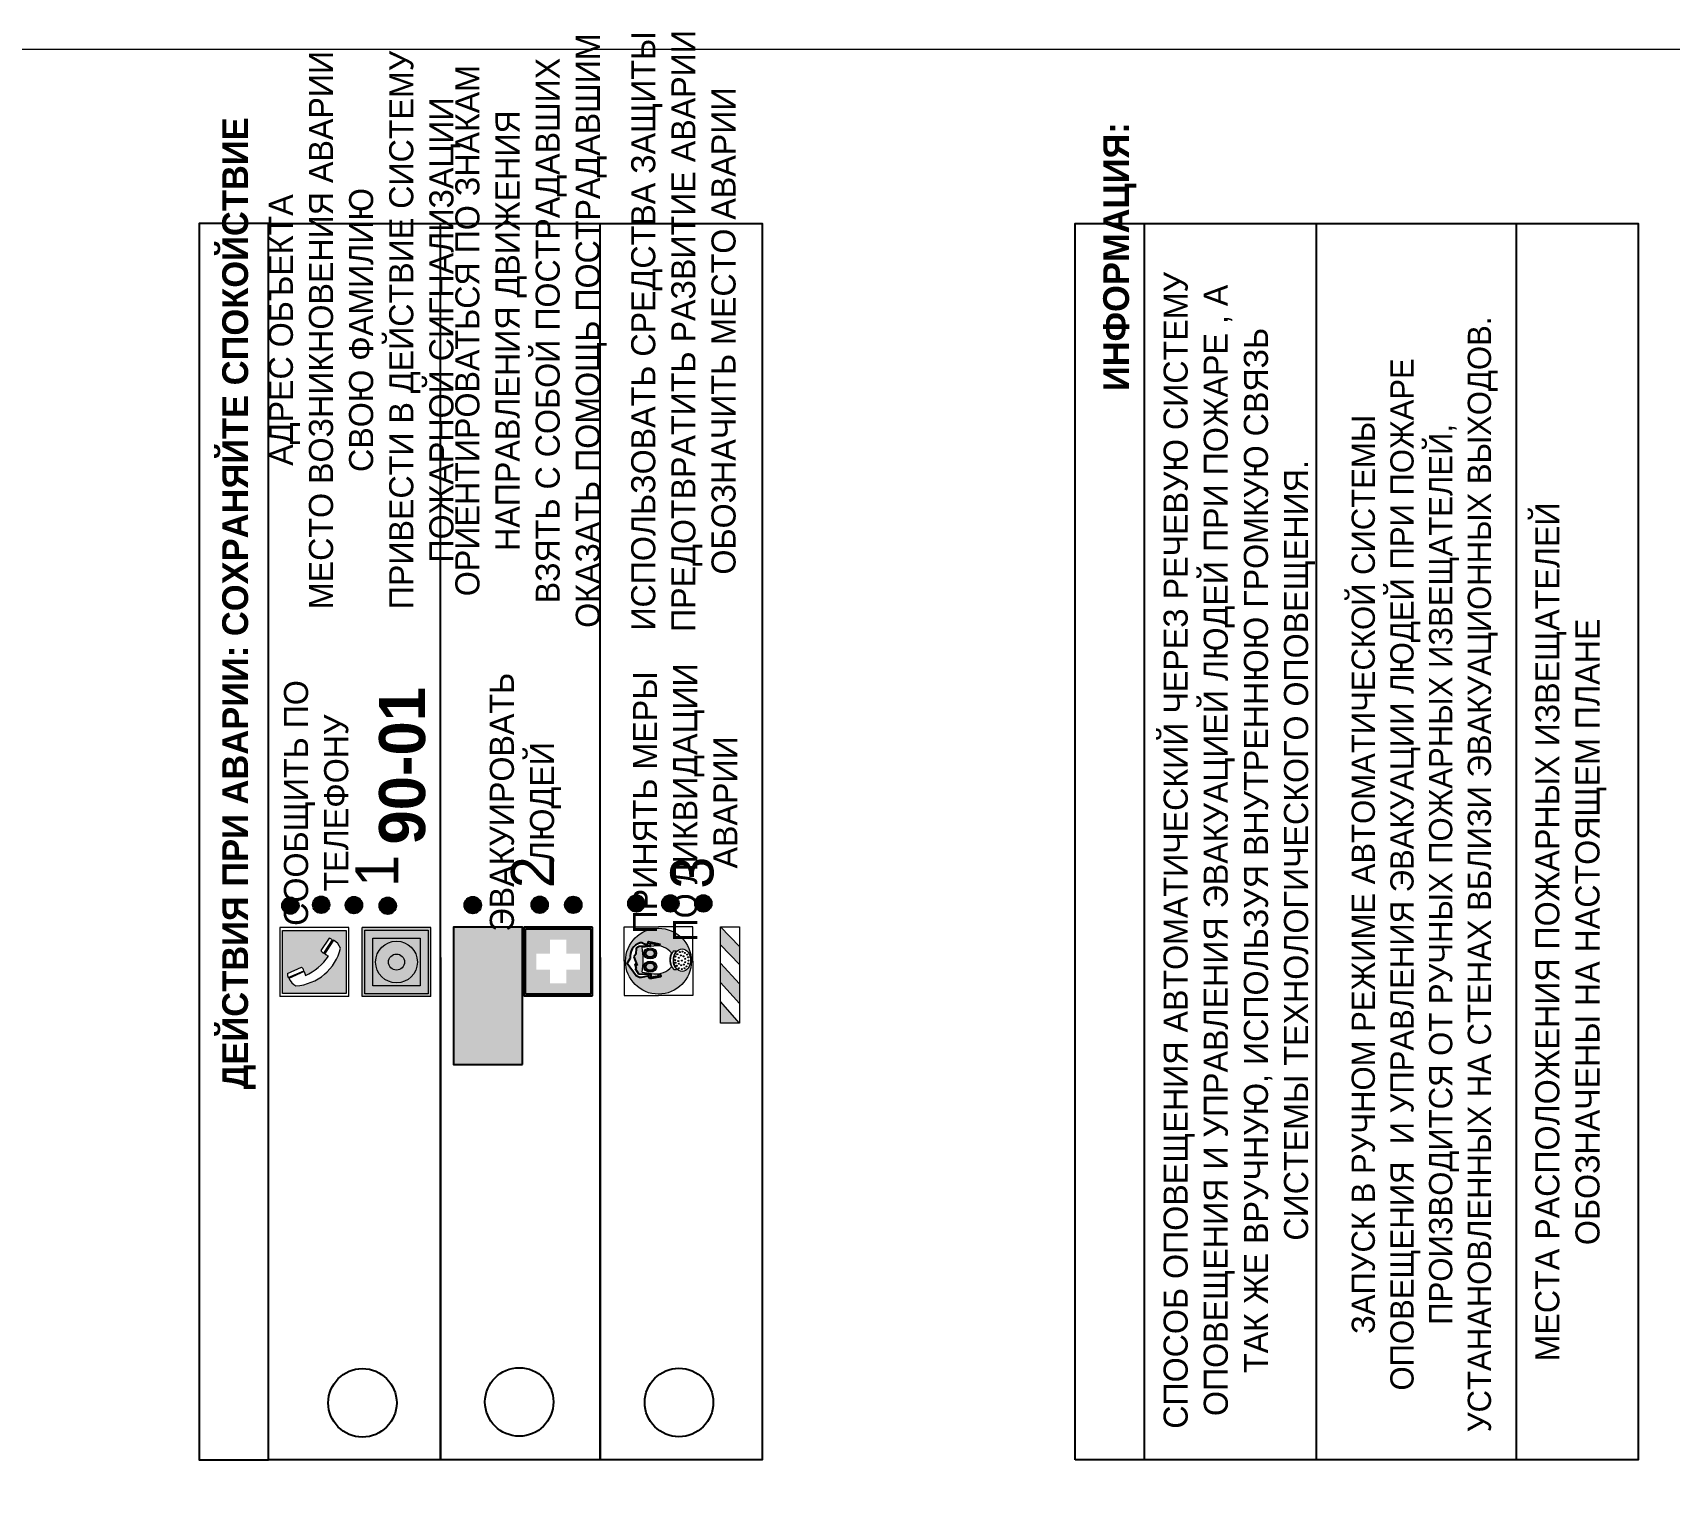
# Model space of a CAD drawing. Header units: millimetres. Extents: x 13810 to 67229, y 12374 to 21950.
# Drawn here: x 19312.3 to 19502.6, y 15564 to 15733.8 of the extents above; entities that cross this region are included whole.
import ezdxf

# ---------------------------------------------------------------- set-up
doc = ezdxf.new("R2010")
doc.units = ezdxf.units.MM
doc.styles.add('обычный', font='arial.ttf')

# ---------------------------------------------------------------- blocks, each defined once
blk = doc.blocks.new('A$C38D26F80')
h = blk.add_hatch(color=5)
h.dxf.hatch_style = 1
h.paths.add_polyline_path([(-8.77, -4.48, 1), (-0.19, -4.48, 1)])
h.paths.add_polyline_path([(-6.75, -3.58), (-6.75, -3.31), (-6.62, -3.22), (-6.5, -3.22), (-6.42, -3.3), (-6.39, -3.28), (-6.59, -2.23), (-6.59, -2.01), (-6.38, -1.58), (-4.76, -0.4), (-4.13, -0.79, -0.362848), (-2.1, -2.1, -0.201049), (-2.17, -2.48, 0.085434), (-2.26, -3.13), (-1.9, -3.16), (-2.25, -4.7), (-2.4, -4.59), (-2.43, -4.34), (-2.36, -4.34), (-2.14, -3.34), (-2.47, -3.42), (-2.58, -1.95), (-2.77, -1.58), (-3.58, -1.52), (-3.92, -1.26), (-5.05, -1.73), (-4.87, -1.39), (-5.41, -1.6), (-5.41, -1.46), (-6.13, -1.87), (-6.18, -3.5), (-6.56, -3.47), (-6.37, -4.59), (-6.16, -4.43), (-6.16, -4.66), (-6.36, -4.79), (-6.37, -4.8), (-6.51, -4.76)], flags=16)
h.paths.add_polyline_path([(-6.51, -4.76), (-6.36, -4.79), (-6.37, -4.8)], flags=0)
h.paths.add_polyline_path([(-5.92, -2.34, 0.089508), (-2.67, -2.35), (-2.48, -3.88, -0.268602), (-3.4, -6.18, 0.262449), (-5.2, -6.18, -0.268602), (-6.11, -3.88)], flags=16)
edge = h.paths.add_edge_path(flags=16)
edge.add_ellipse((-5.19, -3.41), major_axis=(0, 0.842), ratio=0.848992, start_angle=0, end_angle=360)
edge = h.paths.add_edge_path(flags=0)
edge.add_ellipse((-5.19, -3.39), major_axis=(0, 0.665), ratio=0.853798, start_angle=0, end_angle=360)
edge = h.paths.add_edge_path(flags=0)
edge.add_ellipse((-5.19, -3.4), major_axis=(0, 0.528), ratio=0.864094, start_angle=0, end_angle=360)
edge = h.paths.add_edge_path(flags=16)
edge.add_ellipse((-3.47, -3.4), major_axis=(0, 0.842), ratio=0.848992, start_angle=0, end_angle=360)
h.paths.add_polyline_path([(-3.13, -6.45), (-3.13, -6.84, 0.383174), (-5.57, -6.85), (-5.57, -6.49, -0.369952)], flags=16)
edge = h.paths.add_edge_path(flags=0)
edge.add_ellipse((-3.47, -3.39), major_axis=(0, 0.665), ratio=0.853798, start_angle=0, end_angle=360)
edge = h.paths.add_edge_path(flags=0)
edge.add_ellipse((-3.47, -3.4), major_axis=(0, 0.528), ratio=0.864094, start_angle=0, end_angle=360)
edge = h.paths.add_edge_path(flags=16)
edge.add_ellipse((-4.34, -7.57), major_axis=(-1.48, 0), ratio=0.744955, start_angle=0, end_angle=360)
h.paths.add_polyline_path([(-5.01, -6.85, -1), (-5.15, -6.85, -1)], flags=0)
h.paths.add_polyline_path([(-5.33, -7.14, -1), (-5.47, -7.14, -1)], flags=0)
h.paths.add_polyline_path([(-4.61, -6.71, -1), (-4.74, -6.71, -1)], flags=16)
h.paths.add_polyline_path([(-5.43, -7.51, -1), (-5.57, -7.51, -1)], flags=0)
h.paths.add_polyline_path([(-4.26, -6.67, -1), (-4.4, -6.67, -1)], flags=16)
h.paths.add_polyline_path([(-4.74, -7.14, -1), (-4.88, -7.14, -1)], flags=0)
h.paths.add_polyline_path([(-4.93, -7.43, -1), (-5.07, -7.43, -1)], flags=0)
h.paths.add_polyline_path([(-4.41, -7.07, -1), (-4.54, -7.07, -1)], flags=0)
h.paths.add_polyline_path([(-5.33, -7.87, -1), (-5.46, -7.87, -1)], flags=0)
h.paths.add_polyline_path([(-3.8, -6.71, -1), (-3.94, -6.71, -1)], flags=16)
h.paths.add_polyline_path([(-4.85, -7.78, -1), (-4.98, -7.78, -1)], flags=0)
h.paths.add_polyline_path([(-3.96, -7.14, -1), (-4.1, -7.14, -1)], flags=0)
h.paths.add_polyline_path([(-4.33, -7.53, -1), (-4.47, -7.53, -1)], flags=0)
h.paths.add_polyline_path([(-5.09, -8.12, -1), (-5.23, -8.12, -1)], flags=0)
h.paths.add_polyline_path([(-3.5, -6.94, -1), (-3.64, -6.94, -1)], flags=0)
h.paths.add_polyline_path([(-4.54, -7.97, -1), (-4.68, -7.97, -1)], flags=0)
h.paths.add_polyline_path([(-3.66, -7.39, -1), (-3.8, -7.39, -1)], flags=0)
h.paths.add_polyline_path([(-4.73, -8.35, -1), (-4.86, -8.35, -1)], flags=0)
h.paths.add_polyline_path([(-4.09, -7.96, -1), (-4.23, -7.96, -1)], flags=0)
h.paths.add_polyline_path([(-3.77, -7.74, -1), (-3.91, -7.74, -1)], flags=0)
h.paths.add_polyline_path([(-3.22, -7.27, -1), (-3.35, -7.27, -1)], flags=0)
h.paths.add_polyline_path([(-4.34, -8.4, -1), (-4.47, -8.4, -1)], flags=0)
h.paths.add_polyline_path([(-3.16, -7.61, -1), (-3.3, -7.61, -1)], flags=0)
h.paths.add_polyline_path([(-3.9, -8.35, -1), (-4.04, -8.35, -1)], flags=0)
h.paths.add_polyline_path([(-3.32, -7.91, -1), (-3.46, -7.91, -1)], flags=0)
h.paths.add_polyline_path([(-3.55, -8.23, -1), (-3.69, -8.23, -1)], flags=0)
at = {"color": 5, "lineweight": 5}
for p, q in [((-4.48, 0), (-8.96, 0)), ((-8.96, 0), (-8.96, -4.48)), ((-4.48, 0), (0, 0)), ((0, 0), (0, -4.48)), ((-6.59, -2.01), (-6.38, -1.58)), ((-6.59, -2.23), (-6.59, -2.01)), ((-6.38, -1.58), (-4.76, -0.4)), ((-6.13, -1.87), (-6.18, -3.5)), ((-5.41, -1.46), (-6.13, -1.87)), ((-4.87, -1.39), (-5.41, -1.6)), ((-5.41, -1.6), (-5.41, -1.46)), ((-3.92, -1.26), (-5.05, -1.73)), ((-5.05, -1.73), (-4.87, -1.39)), ((-4.76, -0.4), (-4.13, -0.79)), ((-3.58, -1.52), (-3.92, -1.26)), ((-2.77, -1.58), (-3.58, -1.52)), ((-2.58, -1.95), (-2.77, -1.58)), ((-2.47, -3.42), (-2.58, -1.95)), ((-6.75, -3.31), (-6.62, -3.22)), ((-6.75, -3.58), (-6.75, -3.31)), ((-6.51, -4.76), (-6.75, -3.58)), ((-6.62, -3.22), (-6.5, -3.22)), ((-6.39, -3.28), (-6.59, -2.23)), ((-6.18, -3.5), (-6.56, -3.47)), ((-6.56, -3.47), (-6.37, -4.59)), ((-6.5, -3.22), (-6.42, -3.3)), ((-6.42, -3.3), (-6.39, -3.28)), ((-5.92, -2.34), (-6.11, -3.88)), ((-2.67, -2.34), (-2.48, -3.88)), ((-2.14, -3.34), (-2.47, -3.42)), ((-2.36, -4.34), (-2.14, -3.34)), ((-1.9, -3.16), (-2.26, -3.13)), ((-2.25, -4.7), (-1.9, -3.16)), ((-8.96, -8.96), (-8.96, -4.48)), ((-6.37, -4.8), (-6.51, -4.76)), ((-6.37, -4.59), (-6.16, -4.43)), ((-6.16, -4.66), (-6.37, -4.8)), ((-6.16, -4.43), (-6.16, -4.66)), ((-2.43, -4.34), (-2.4, -4.59)), ((-2.43, -4.34), (-2.36, -4.34)), ((-2.4, -4.59), (-2.25, -4.7)), ((0, -8.96), (0, -4.48)), ((-5.57, -6.49), (-5.57, -6.85)), ((-3.13, -6.45), (-3.13, -6.84)), ((-4.48, -8.96), (-8.96, -8.96)), ((-4.48, -8.96), (0, -8.96))]:
    blk.add_line(p, q, dxfattribs=at)
at = {"color": 5}
for p, q in [((-6.59, -2.01), (-6.38, -1.58)), ((-6.59, -2.23), (-6.59, -2.01)), ((-6.38, -1.58), (-4.76, -0.4)), ((-6.13, -1.87), (-6.18, -3.5)), ((-5.41, -1.46), (-6.13, -1.87)), ((-4.87, -1.39), (-5.41, -1.6)), ((-5.41, -1.6), (-5.41, -1.46)), ((-3.92, -1.26), (-5.05, -1.73)), ((-5.05, -1.73), (-4.87, -1.39)), ((-4.76, -0.4), (-4.13, -0.79)), ((-3.58, -1.52), (-3.92, -1.26)), ((-2.77, -1.58), (-3.58, -1.52)), ((-2.58, -1.95), (-2.77, -1.58)), ((-2.47, -3.42), (-2.58, -1.95)), ((-6.75, -3.31), (-6.62, -3.22)), ((-6.75, -3.58), (-6.75, -3.31)), ((-6.51, -4.76), (-6.75, -3.58)), ((-6.62, -3.22), (-6.5, -3.22)), ((-6.39, -3.28), (-6.59, -2.23)), ((-6.18, -3.5), (-6.56, -3.47)), ((-6.56, -3.47), (-6.37, -4.59)), ((-6.5, -3.22), (-6.42, -3.3)), ((-6.42, -3.3), (-6.39, -3.28)), ((-2.14, -3.34), (-2.47, -3.42)), ((-2.36, -4.34), (-2.14, -3.34)), ((-2.26, -3.13), (-1.9, -3.16)), ((-1.9, -3.16), (-2.25, -4.7)), ((-6.37, -4.8), (-6.51, -4.76)), ((-6.36, -4.79), (-6.51, -4.76)), ((-6.37, -4.59), (-6.16, -4.43)), ((-6.16, -4.66), (-6.37, -4.8)), ((-6.16, -4.66), (-6.36, -4.79)), ((-6.16, -4.43), (-6.16, -4.66)), ((-2.4, -4.59), (-2.43, -4.34)), ((-2.43, -4.34), (-2.36, -4.34)), ((-2.25, -4.7), (-2.4, -4.59))]:
    blk.add_line(p, q, dxfattribs=at)
at = {"color": 5, "lineweight": 5}
for centre, radius in [((-4.48, -4.48), 4.29), ((-5.5, -7.51), 0.0678), ((-5.4, -7.14), 0.0678), ((-5.4, -7.87), 0.0678), ((-5.16, -8.12), 0.0678), ((-5.08, -6.85), 0.0678), ((-5, -7.43), 0.0678), ((-4.91, -7.78), 0.0678), ((-4.81, -7.14), 0.0678), ((-4.79, -8.35), 0.0678), ((-4.67, -6.71), 0.0678), ((-4.61, -7.97), 0.0678), ((-4.47, -7.07), 0.0678), ((-4.4, -7.53), 0.0678), ((-4.4, -8.4), 0.0678), ((-4.33, -6.67), 0.0678), ((-4.16, -7.96), 0.0678), ((-4.03, -7.14), 0.0678), ((-3.97, -8.35), 0.0678), ((-3.87, -6.71), 0.0678), ((-3.84, -7.74), 0.0678), ((-3.73, -7.39), 0.0678), ((-3.62, -8.23), 0.0678), ((-3.57, -6.94), 0.0678), ((-3.39, -7.91), 0.0678), ((-3.28, -7.27), 0.0678), ((-3.23, -7.61), 0.0678)]:
    blk.add_circle(centre, radius, dxfattribs=at)
at = {"color": 5}
for centre, radius, start, end in [((-3.89, -2.66), 1.88, 17.387, 97.1599), ((-2.6, -2.2), 0.511, 326.3906, 11.8614), ((-0.35, -3.07), 1.91, 162.2553, 181.7878)]:
    blk.add_arc(centre, radius, start, end, dxfattribs=at)
at = {"color": 5, "lineweight": 5}
for centre, radius, start, end in [((-2.6, -2.2), 0.513, 326.4781, 11.7739), ((-3.66, -4.24), 2.47, 171.573, 231.7124), ((-4.28, 6.66), 9.15, 259.6987, 280.1569), ((-4.93, -4.24), 2.47, 308.2876, 8.427), ((-0.47, -3.05), 1.79, 161.5846, 182.4584), ((-4.33, -7.88), 1.87, 50.358, 131.5662), ((-4.34, -8.2), 1.82, 48.4943, 132.3565), ((-4.3, -7.78), 1.83, 60.5889, 119.4111)]:
    blk.add_arc(centre, radius, start, end, dxfattribs=at)
for centre, major_axis, ratio in [((-5.19, -3.41), (0, 0.842), 0.848992), ((-5.19, -3.39), (0, 0.665), 0.853798), ((-5.19, -3.4), (0, 0.528), 0.864094), ((-3.47, -3.4), (0, 0.842), 0.848992), ((-3.47, -3.39), (0, 0.665), 0.853798), ((-3.47, -3.4), (0, 0.528), 0.864094), ((-4.34, -7.57), (-1.48, 0), 0.744955)]:
    blk.add_ellipse(centre, major_axis=major_axis, ratio=ratio, dxfattribs=at)
blk = doc.blocks.new('A$C47DD6509')
at = {"lineweight": 5}
for points in [[(-8.69, 0), (-11.19, 0), (-11.19, -2.22)], [(-4.22, 0), (-6.45, 0), (-8.91, -2.22), (-6.61, -2.22)], [(0, 0), (-2.09, 0), (-4.36, -2.22), (-2.29, -2.22)]]:
    blk.add_hatch(color=242, dxfattribs=at).paths.add_polyline_path(points)
at = {"color": 242, "lineweight": 5}
for p, q in [((-11.19, -2.22), (-8.69, 0)), ((-11.19, -2.22), (-11.19, 0)), ((-11.19, 0), (-8.69, 0)), ((-11.19, 0), (0, 0)), ((-8.91, -2.22), (-6.45, 0)), ((-6.61, -2.22), (-4.22, 0)), ((-4.36, -2.22), (-2.09, 0)), ((-2.29, -2.22), (0, 0)), ((0, 0), (0, -2.22)), ((0, -2.22), (-11.19, -2.22))]:
    blk.add_line(p, q, dxfattribs=at)
blk = doc.blocks.new('A$C32E8229D')
at = {"true_color": 0xffffff}
blk.add_hatch(color=7, dxfattribs=at).paths.add_polyline_path([(0, 0), (0, -8), (16, -8), (16, 0)])
h = blk.add_hatch(color=126)
h.paths.add_polyline_path([(0.2, -0.2), (15.8, -0.2), (15.8, -7.8), (0.2, -7.8)])
h.paths.add_polyline_path([(13.49, -2.05), (12.08, -2.05), (11.37, -2.63, 0.162397), (11.29, -2.84), (11.29, -3.63), (10.35, -3.63), (10.35, -4.05), (11.68, -4.05), (11.68, -3.48), (12.26, -4.28), (11.29, -5.1), (11.29, -6.78), (11.85, -6.78), (11.85, -5.44), (12.8, -4.64), (12.8, -5.94), (14.46, -5.94), (14.46, -5.39), (13.45, -5.39), (13.45, -3.97), (12.46, -2.59), (13.15, -2.59), (13.69, -3.34), (14.18, -3)], flags=16)
h.paths.add_polyline_path([(10.74, -1.82, 1), (11.8, -1.82, 1)], flags=16)
h.paths.add_polyline_path([(9.39, -3.59), (5.99, -3.59), (6.56, -3.03), (5.91, -3.03), (5.1, -3.83), (5.91, -4.64), (6.56, -4.64), (5.99, -4.09), (9.39, -4.09)], flags=16)
h.paths.add_polyline_path([(4.29, -1.08), (1.72, -1.08), (1.72, -6.6), (4.29, -6.6)], flags=16)
at = {"color": 126}
blk.add_lwpolyline([(16, -8), (0, -8), (0, 0), (16, 0)], close=True, dxfattribs=at)
blk = doc.blocks.new('A$C18900ED3')
h = blk.add_hatch(color=126)
h.paths.add_polyline_path([(-0.18, -0.18), (-7.02, -0.18), (-7.02, -7.02), (-0.18, -7.02)])
h.paths.add_polyline_path([(-5.89, -4.46), (-5.89, -2.77), (-4.46, -2.77), (-4.46, -1.31), (-2.77, -1.31), (-2.77, -2.77), (-1.33, -2.77), (-1.33, -4.46), (-2.77, -4.46), (-2.77, -5.89), (-4.46, -5.89), (-4.46, -4.46)], flags=16)
at = {"color": 126}
for p, q in [((-7.2, 0), (-7.2, -7.2)), ((0, 0), (-7.2, 0)), ((0, -7.2), (0, 0)), ((-7.02, -7.02), (-7.02, -0.18)), ((-7.02, -0.18), (-0.18, -0.18)), ((-0.18, -0.18), (-0.18, -7.02)), ((-7.2, -7.2), (0, -7.2)), ((-0.18, -7.02), (-7.02, -7.02))]:
    blk.add_line(p, q, dxfattribs=at)
blk = doc.blocks.new('A$C456E1F9C')
at = {"lineweight": 5}
h = blk.add_hatch(color=242, dxfattribs=at)
h.paths.add_polyline_path([(0.51, -1.47), (0.51, -13.26), (12.29, -13.26), (12.29, -1.47)])
h.paths.add_polyline_path([(5.42, -4.95, -0.254479), (4.78, -5.4), (3.52, -2.53, -0.209735), (4.23, -2.4)], flags=16)
h.paths.add_polyline_path([(8.53, -8.6), (10.87, -10.17), (10.54, -10.76), (8.03, -9.13, -0.192251)], flags=16)
h.paths.add_polyline_path([(4.61, -5.49, 0.005518), (3.87, -5.72, 0.128647), (7.49, -10.01, 0.00809), (7.83, -9.33), (10.47, -10.97, -0.16736), (8.99, -12.25, -0.327862), (1.95, -3.95, -0.166952), (3.36, -2.62)], flags=16)
at = {"color": 242, "lineweight": 5}
for p, q in [((0, -13.77), (0, -0.97)), ((12.8, -0.97), (0, -0.97)), ((4.61, -5.49), (3.36, -2.62)), ((3.52, -2.53), (4.78, -5.4)), ((4.23, -2.4), (5.42, -4.95)), ((12.8, -13.77), (12.8, -0.97)), ((10.81, -10.12), (8.53, -8.6)), ((7.83, -9.33), (10.47, -10.97)), ((8.03, -9.13), (10.54, -10.76)), ((10.54, -10.76), (10.8, -10.3)), ((10.8, -10.3), (10.81, -10.12)), ((0, -13.77), (12.8, -13.77))]:
    blk.add_line(p, q, dxfattribs=at)
blk.add_lwpolyline([(0.51, -1.47), (12.29, -1.47), (12.29, -13.26), (0.51, -13.26)], close=True, dxfattribs=at)
for centre, radius, start, end in [((4.59, -5.34), 2.99, 114.2845, 152.1974), ((4.02, -3.27), 0.891, 76.3284, 123.7092), ((11.12, -3.31), 9.19, 183.9915, 256.6009), ((14.98, -39.1), 35.17, 107.1487, 108.4135), ((13.86, -0.94), 11.08, 205.5536, 234.8762), ((4.68, -4.59), 0.824, 276.9621, 334.0723), ((8.94, -9.5), 0.989, 114.4092, 157.9388), ((-13.31, 0.8), 23.44, 332.5487, 334.4027), ((7.87, -9.46), 3, 291.9291, 329.9329)]:
    blk.add_arc(centre, radius, start, end, dxfattribs=at)
blk = doc.blocks.new('A$C54414219')
at = {"true_color": 0xffffff}
h = blk.add_hatch(color=7, dxfattribs=at)
h.paths.add_polyline_path([(2.39, -9.45), (2.39, -18.3), (11.23, -18.3), (11.23, -9.45)], flags=0)
h.paths.add_polyline_path([(10.71, -13.87, -1), (2.92, -13.87, -1)], flags=0)
h.paths.add_polyline_path([(8.3, -13.87, -1), (5.33, -13.87, -1)], flags=0)
h.paths.add_polyline_path([(0.41, -7.47), (0.41, -20.27), (13.21, -20.27), (13.21, -7.47)])
h.paths.add_polyline_path([(0.92, -19.77), (12.71, -19.77), (12.71, -7.98), (0.92, -7.98)], flags=16)
h.paths.add_polyline_path([(11.23, -9.45), (11.23, -18.3), (2.39, -18.3), (2.39, -9.45)], flags=0)
at = {"lineweight": 5}
h = blk.add_hatch(color=242, dxfattribs=at)
h.paths.add_polyline_path([(12.71, -7.98), (0.92, -7.98), (0.92, -19.77), (12.71, -19.77)])
h.paths.add_polyline_path([(11.23, -18.3), (2.39, -18.3), (2.39, -9.45), (11.23, -9.45)], flags=16)
h.paths.add_polyline_path([(10.71, -13.87, -1), (2.92, -13.87, -1)], flags=0)
h.paths.add_polyline_path([(8.3, -13.87, -1), (5.33, -13.87, -1)], flags=0)
at = {"true_color": 0xffffff}
h = blk.add_hatch(color=7, dxfattribs=at)
h.paths.add_polyline_path([(2.39, -9.45), (2.39, -18.3), (11.23, -18.3), (11.23, -9.45)])
h.paths.add_polyline_path([(10.71, -13.87, -1), (2.92, -13.87, -1)], flags=16)
h.paths.add_polyline_path([(8.3, -13.87, -1), (5.33, -13.87, -1)], flags=0)
at = {"lineweight": 5}
h = blk.add_hatch(color=242, dxfattribs=at)
h.paths.add_polyline_path([(2.92, -13.87, 1), (10.71, -13.87, 1)])
h.paths.add_polyline_path([(8.3, -13.87, -1), (5.33, -13.87, -1)], flags=16)
at = {"color": 242, "lineweight": 5}
for p, q in [((0.41, -20.27), (0.41, -7.47)), ((0.41, -7.47), (13.21, -7.47)), ((0.41, -7.47), (13.21, -7.47)), ((13.21, -20.27), (13.21, -7.47)), ((0.41, -20.27), (13.21, -20.27))]:
    blk.add_line(p, q, dxfattribs=at)
for points in [[(0.92, -7.98), (12.71, -7.98), (12.71, -19.77), (0.92, -19.77)], [(2.39, -9.45), (11.23, -9.45), (11.23, -18.3), (2.39, -18.3)]]:
    blk.add_lwpolyline(points, close=True, dxfattribs=at)
for radius in [3.89, 1.49]:
    blk.add_circle((6.81, -13.87), radius, dxfattribs=at)

msp = doc.modelspace()

# ---------------------------------------------------------------- hatches: boundary and pattern name
at = {"lineweight": 0}
h = msp.add_hatch(color=256, dxfattribs=at)
h.dxf.hatch_style = 1
h.paths.add_polyline_path([(19342.22, 15631.35, 1), (19342.22, 15633.28, 1)])
h = msp.add_hatch(color=256, dxfattribs=at)
h.dxf.hatch_style = 1
h.paths.add_polyline_path([(19345.8, 15631.45, 1), (19345.8, 15633.38, 1)])
h = msp.add_hatch(color=256, dxfattribs=at)
h.dxf.hatch_style = 1
h.paths.add_polyline_path([(19349.61, 15631.41, 1), (19349.61, 15633.35, 1)])
h = msp.add_hatch(color=256, dxfattribs=at)
h.dxf.hatch_style = 1
h.paths.add_polyline_path([(19353.54, 15631.33, 1), (19353.54, 15633.26, 1)])
h = msp.add_hatch(color=256, dxfattribs=at)
h.dxf.hatch_style = 1
h.paths.add_polyline_path([(19363.43, 15631.42, 1), (19363.43, 15633.35, 1)])
h = msp.add_hatch(color=256, dxfattribs=at)
h.dxf.hatch_style = 1
h.paths.add_polyline_path([(19371.21, 15631.46, 1), (19371.21, 15633.39, 1)])
h = msp.add_hatch(color=256, dxfattribs=at)
h.dxf.hatch_style = 1
h.paths.add_polyline_path([(19375.11, 15631.45, 1), (19375.11, 15633.38, 1)])
h = msp.add_hatch(color=256, dxfattribs=at)
h.dxf.hatch_style = 1
h.paths.add_polyline_path([(19382.46, 15631.61, 1), (19382.46, 15633.54, 1)])
h = msp.add_hatch(color=256, dxfattribs=at)
h.dxf.hatch_style = 1
h.paths.add_polyline_path([(19386.41, 15631.6, 1), (19386.41, 15633.53, 1)])
h = msp.add_hatch(color=256, dxfattribs=at)
h.dxf.hatch_style = 1
h.paths.add_polyline_path([(19390.24, 15631.6, 1), (19390.24, 15633.54, 1)])

# ---------------------------------------------------------------- linework, layer by layer
at = {"color": 126, "lineweight": 0, "true_color": 0x008754}
msp.add_lwpolyline([(19059.64, 15731.92), (19659.64, 15731.92), (19659.64, 15336.92), (19059.64, 15336.92)], close=True, dxfattribs=at)
for points in [[(19339.68, 15567.87), (19339.68, 15711.63), (19331.63, 15711.63), (19331.63, 15567.87)], [(19339.68, 15567.87), (19339.68, 15711.63), (19397.08, 15711.63), (19397.08, 15567.87)]]:
    msp.add_lwpolyline(points, close=True)
for points in [[(19359.68, 15626.28), (19359.68, 15567.87), (19359.68, 15711.63)], [(19378.25, 15626.28), (19378.25, 15567.87), (19378.25, 15711.63)]]:
    msp.add_lwpolyline(points)
at = {"color": 0}
msp.add_lwpolyline([(19433.48, 15567.88), (19433.48, 15711.65), (19498.93, 15711.65), (19498.93, 15567.88)], close=True, dxfattribs=at)
for points in [[(19441.53, 15567.88), (19441.53, 15711.65)], [(19461.53, 15567.88), (19461.53, 15711.65)], [(19484.78, 15567.88), (19484.78, 15711.65)]]:
    msp.add_lwpolyline(points, dxfattribs=at)
for centre, radius in [((19342.22, 15632.31), 0.966), ((19345.8, 15632.42), 0.966), ((19349.61, 15632.38), 0.966), ((19353.54, 15632.3), 0.966), ((19363.43, 15632.38), 0.966), ((19371.21, 15632.42), 0.966), ((19375.11, 15632.41), 0.966), ((19382.46, 15632.57), 0.966), ((19386.41, 15632.57), 0.966), ((19390.24, 15632.57), 0.966), ((19350.6, 15574.49), 3.98), ((19368.83, 15574.59), 3.98), ((19387.41, 15574.53), 3.98)]:
    msp.add_circle(centre, radius)

# ---------------------------------------------------------------- block references
at = {"rotation": 90}
for name, p, xscale, yscale, zscale in [('A$C456E1F9C', (19340.4, 15621.76), 0.625, 0.625, 0.625), ('A$C54414219', (19345.89, 15621.5), 0.625, 0.625, 0.625), ('A$C18900ED3', (19369.35, 15629.82), 1.111111111007631, 1.111111111007631, 1.111111111007631), ('A$C38D26F80', (19381.02, 15629.85), 0.8928571427240968, 0.8928571427240968, 0.8928571427240968)]:
    msp.add_blockref(name, p, dxfattribs=dict(at, xscale=xscale, yscale=yscale, zscale=zscale))
at = {"xscale": -1, "rotation": 90}
msp.add_blockref('A$C32E8229D', (19361.2, 15629.82), dxfattribs=at)
at = {"color": 242, "true_color": 0xc1121c, "rotation": 90}
msp.add_blockref('A$C47DD6509', (19392.24, 15629.84), dxfattribs=at)

# ---------------------------------------------------------------- texts
at = {"lineweight": 0, "attachment_point": 5, "rotation": 90, "style": 'обычный'}
for s, insert, char_height, width in [('\\pi-8.4,l8.4,t8.4;{\\fProxima Nova Rg|b0|i0|c204|p2;ОРИЕНТИРОВАТЬСЯ ПО ЗНАКАМ \\PНАПРАВЛЕНИЯ ДВИЖЕНИЯ\\PВЗЯТЬ С СОБОЙ ПОСТРАДАВШИХ\\PОКАЗАТЬ ПОМОЩЬ ПОСТРАДАВШИМ}', (19370.21, 15699.19), 2.8, 126.6484), ('\\pi-8.4,l8.4,t8.4;{\\fProxima Nova Rg|b0|i0|c204|p2;ИСПОЛЬЗОВАТЬ СРЕДСТВА ЗАЩИТЫ \\PПРЕДОТВРАТИТЬ РАЗВИТИЕ АВАРИИ\\PОБОЗНАЧИТЬ МЕСТО АВАРИИ}', (19387.94, 15699.14), 2.8, 126.6484), ('\\pi-8.4,l8.4,t8.4;{\\fProxima Nova Rg|b0|i0|c204|p2;АДРЕС ОБЪЕКТА\\PМЕСТО ВОЗНИКНОВЕНИЯ АВАРИИ\\PСВОЮ ФАМИЛИЮ\\PПРИВЕСТИ В ДЕЙСТВИЕ СИСТЕМУ \\PПОЖАРНОЙ СИГНАЛИЗАЦИИ}', (19350.85, 15699.26), 2.8, 126.6484), ('{\\fProxima Nova Rg|b1|i0|c204|p2;ДЕЙСТВИЯ ПРИ АВАРИИ: СОХРАНЯЙТЕ СПОКОЙСТВИЕ\\H1.6644x; }', (19336.23, 15667.48), 3, 175.1736), ('{\\fProxima Nova Rg|b1|i0|c204|p2;ИНФОРМАЦИЯ:\\H1.1997x; }', (19438.67, 15707.79), 3, 175.1736), ('{\\fProxima Nova Rg|b0|i0|c204|p2;СПОСОБ ОПОВЕЩЕНИЯ АВТОМАТИЧЕСКИЙ ЧЕРЕЗ РЕЧЕВУЮ СИСТЕМУ ОПОВЕЩЕНИЯ И УПРАВЛЕНИЯ ЭВАКУАЦИЕЙ ЛЮДЕЙ ПРИ ПОЖАРЕ , А ТАК ЖЕ ВРУЧНУЮ, ИСПОЛЬЗУЯ ВНУТРЕННЮЮ ГРОМКУЮ СВЯЗЬ СИСТЕМЫ ТЕХНОЛОГИЧЕСКОГО ОПОВЕЩЕНИЯ.}', (19452.57, 15638.74), 2.8, 137.0334), ('{\\fProxima Nova Rg|b0|i0|c204|p2;\\P\\pt8.1;ЗАПУСК В РУЧНОМ РЕЖИМЕ АВТОМАТИЧЕСКОЙ СИСТЕМЫ ОПОВЕЩЕНИЯ  И УПРАВЛЕНИЯ ЭВАКУАЦИИ ЛЮДЕЙ ПРИ ПОЖАРЕ ПРОИЗВОДИТСЯ ОТ РУЧНЫХ ПОЖАРНЫХ ИЗВЕЩАТЕЛЕЙ, УСТАНАНОВЛЕННЫХ НА СТЕНАХ ВБЛИЗИ ЭВАКУАЦИОННЫХ ВЫХОДОВ. }', (19471.87, 15635.95), 2.7, 131.4512), ('\\pt8.4;{\\fProxima Nova Rg|b0|i0|c204|p2;\\PМЕСТА РАСПОЛОЖЕНИЯ ПОЖАРНЫХ ИЗВЕЩАТЕЛЕЙ ОБОЗНАЧЕНЫ НА НАСТОЯЩЕМ ПЛАНЕ}', (19488.79, 15629.26), 2.8, 118.5618), ('{\\fProxima Nova Rg|b0|i0|c204|p2;СООБЩИТЬ ПО \\PТЕЛЕФОНУ}', (19345.23, 15644.25), 2.8, 126.6484), ('{\\fProxima Nova Rg|b0|i0|c204|p2;ЭВАКУИРОВАТЬ \\PЛЮДЕЙ}', (19369.55, 15644.35), 2.8, 126.6484), ('{\\fProxima Nova Rg|b0|i0|c204|p2;ПРИНЯТЬ МЕРЫ \\PПО ЛИКВИДАЦИИ \\PАВАРИИ}', (19388.13, 15644.32), 2.8, 126.6484), ('{\\fProxima Nova Rg|b1|i0|c204|p2;\\H1.0714x;90-01\\fProxima Nova Rg|b0|i0|c204|p2;\\H0.93331x; \\H1.3449x; }', (19355.25, 15648.58), 5, 126.6484), ('{\\fProxima Nova Rg|b0|i0|c204|p2;1\\H1.1667x; }', (19352.29, 15636.35), 5, 126.6484), ('{\\fProxima Nova Rg|b0|i0|c204|p2;2\\H1.1967x; }', (19370.38, 15636.2), 5, 126.6484), ('{\\fProxima Nova Rg|b0|i0|c204|p2;3\\H1.1967x; }', (19388.95, 15636.14), 5, 126.6484)]:
    msp.add_mtext(s, dxfattribs=dict(at, insert=insert, char_height=char_height, width=width))

doc.saveas('drawing.dxf')
